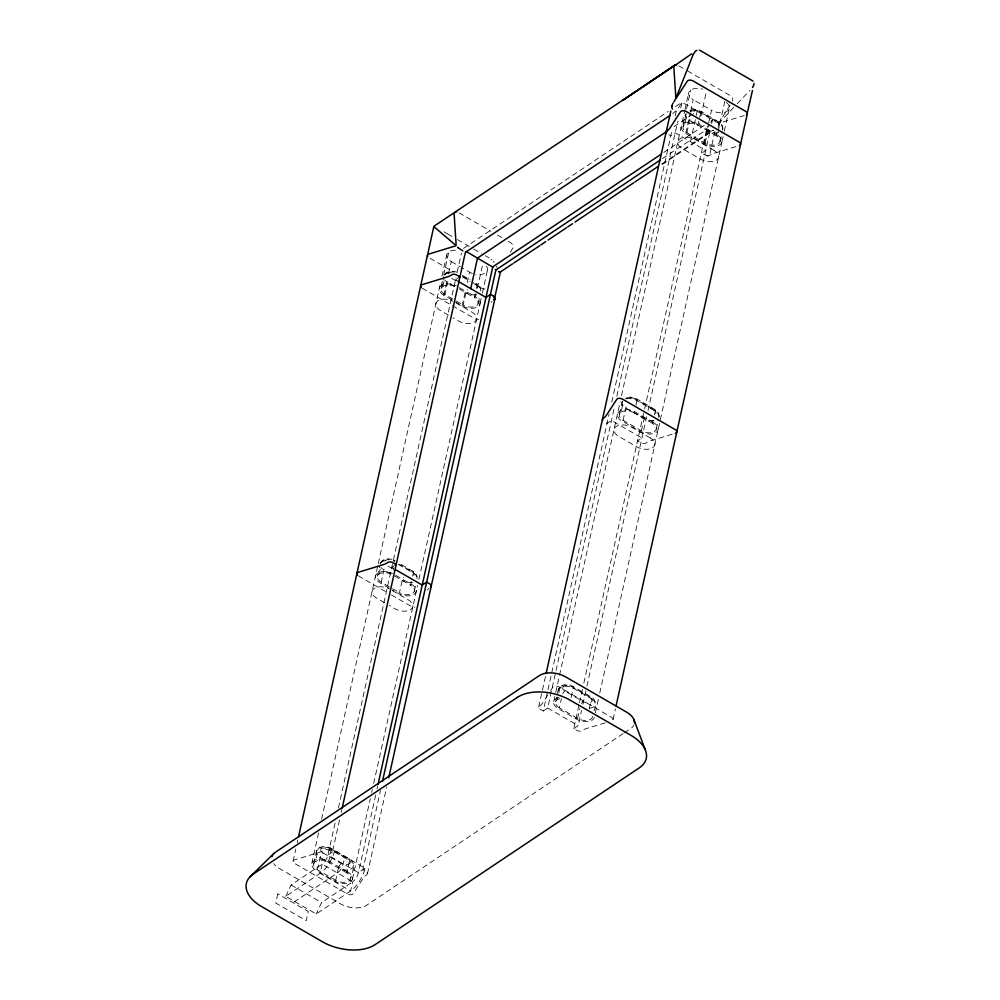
<?xml version="1.0" encoding="UTF-8"?>
<svg xmlns="http://www.w3.org/2000/svg" width="1000" height="1000" viewBox="0 0 1000 1000"><rect width="100%" height="100%" fill="white"/><g stroke="black" fill="none" stroke-linecap="round" stroke-linejoin="round"><path stroke-width="0.75" stroke-dasharray="5 3.75" d="M417.113 578.7L416.763 575.262L414.338 572.125L398.625 562.888M480.875 291.087L480.138 286.85L476.763 283.587M659.038 416.838L658.688 413.4L656.263 410.25L636.625 398.762L630.262 397.013L624.862 398.363M722.8 129.213L722.45 125.775L720.025 122.638L700.387 111.137L694.025 109.4L688.625 110.738A3.825 2.75 56.2 0 1 691.25 110.975M293.113 861.213L295.812 849.038M297.162 842.95L297.838 839.912M311.8 863.375L318.55 832.938M321.587 819.237L377.925 565.1M378.263 563.575L440.763 281.788M442 276.175L446.675 255.138M441.362 285.5L442.3 281.288M443.688 274.975L448.825 251.838M313.663 863.812L316.375 851.575C318.2 845.588 326.4 845.462 330.95 848.238L349.225 858.812C356.912 862.65 352.088 873.15 350.575 878.8M377.425 576.2L379.75 565.725M441.188 288.575L443.837 276.613M335.712 880.312L317.425 869.737A9.575 5.513 12.5 0 1 315.363 861.612L318.075 849.375A3.825 2.75 56.2 0 1 321.8 848.075A5.75 3.3 12.5 0 1 329.7 848.5L347.987 859.075A3.825 1.512 -60 0 1 349.525 860.65A9.575 5.513 12.5 0 1 351.6 868.763A9.575 5.513 12.5 0 1 338.425 868.075L335.712 880.312A9.575 5.513 12.5 0 0 348.888 881A9.575 5.513 12.5 0 0 346.812 872.887L349.525 860.65L331.238 850.075A3.825 1.512 -60 0 0 329.7 848.5M379.125 574L380.475 567.875M381.662 562.525L381.838 561.763A3.825 2.75 56.2 0 1 385.562 560.462M442.887 286.375L444.237 280.262M445.425 274.9L445.6 274.137A3.825 2.75 56.2 0 1 449.325 272.838M476.1 293.975L475.45 296.9A11.487 6.612 12.5 0 1 477.938 306.65A11.487 6.612 12.5 0 1 462.125 305.812L443.85 295.238L447.413 279.15M448.713 273.288L451.312 261.588A11.487 6.612 12.5 0 1 447.125 253.637A11.487 6.612 12.5 0 1 457.375 250.338M317.425 869.737L320.138 857.5A3.825 1.512 -60 0 1 323.038 852.95A5.75 3.3 12.5 0 1 321.8 848.075M389.188 586.737L381.188 582.112L383.9 569.875A3.825 1.512 -60 0 1 385.712 566.35M452.95 299.125L444.95 294.5L447.663 282.262A3.825 1.512 -60 0 1 449.475 278.738M335.062 823.112L327.975 855.075A7.662 3.013 -60 0 1 322.188 864.163L320.15 873.337L285.75 896.363L316.225 913.988L350.625 890.962A19.137 7.55 -60 0 0 365.112 868.238L334.637 850.612L327.975 855.075L358.45 872.7L365.112 868.238M338.438 807.9L393.088 561.362M393.425 559.85L455.925 277.925M457.2 272.188L461.438 253.062M393.312 570.1L393.812 567.812M339.5 820.138L332.413 852.1L329.375 850.337A3.825 2.2 12.5 0 0 324.1 850.062L323.512 850.45A19.15 11.013 12.5 0 1 319.688 852.212L294.587 859.875A3.825 2.2 12.5 0 0 294.637 863.475L347.4 893.988A3.825 2.2 12.5 0 0 353.175 893.763L363.638 877.638A19.15 11.013 12.5 0 1 366.175 875.138L366.775 874.737A3.825 2.2 12.5 0 0 365.938 871.488L362.9 869.725L380.438 790.588M341.188 812.537L341.863 809.488M462.125 305.812L465.863 288.988M467.262 282.675L469.588 272.162L461.75 267.625M411.425 581.438L410.575 585.262A9.575 5.513 12.5 0 1 412.65 593.387A9.575 5.513 12.5 0 1 399.475 592.688L402.188 580.45A3.825 1.512 -60 0 1 403.762 577.212M475.188 293.825L474.338 297.65A9.575 5.513 12.5 0 1 476.413 305.763A9.575 5.513 12.5 0 1 463.237 305.075L465.95 292.838A3.825 1.512 -60 0 1 467.525 289.6M343.9 860.825L343.212 863.888A7.662 3.025 -60 0 1 337.425 872.975L293.038 902.675M412.612 576.087L413.288 573.025A3.825 1.512 -60 0 0 411.75 571.45L399.175 564.188M476.375 288.475L477.05 285.413A3.825 1.512 -60 0 0 475.513 283.837L473.225 282.512M477.4 288.125L482.912 263.25M478.1 303.575L479.65 296.637M414.338 591.188L415.887 584.25M352.438 879.25L370.325 798.587M371.675 792.5L372.35 789.463M373.7 783.375L417.55 585.538M418.9 579.45L479.975 304.012M480.087 303.35L482.038 294.562M482.362 293.1L487.55 269.688M375.662 795.088L358.45 872.7A7.662 3.013 -60 0 1 352.663 881.787L350.625 890.962L320.15 873.337A19.137 7.55 -60 0 0 334.637 850.612M377.013 789L377.688 785.95M367.488 873.637L386.712 786.9M538.675 707.113L545.763 675.163M547.75 695.05L542.525 703.112A19.15 11.013 12.5 0 1 539.987 705.625L539.388 706.012A3.825 2.2 12.5 0 0 540.225 709.262L543.263 711.025L547.65 691.237M547.987 689.725L609.05 414.275M611.75 402.1L672.15 129.675M675.2 115.9L676.225 111.312L682.013 102.225L718.975 123.537A9.575 5.513 12.5 0 1 722.425 130.225M543.263 711.025L547.7 708.05L614.5 406.737M616.862 396.087L677.775 121.35M680.75 107.963L682.013 102.225L673.275 108.062M553.725 701.5L555.4 693.9M555.737 692.375L620.188 401.712M621.525 395.625L684.55 111.5M684.862 110.1L688.587 93.275M724.825 101.388L717.375 135.037A11.487 6.612 12.5 0 1 719.85 144.787A11.487 6.612 12.5 0 1 704.05 143.95L685.763 133.375A11.487 6.612 12.5 0 1 683.288 123.637L685.15 115.213M686.55 108.9L690.75 89.975M555.588 701.95L558.3 689.7C560.112 683.725 568.325 683.6 572.863 686.375L591.15 696.95C596.65 699.538 596.062 706.787 593.737 711.388M619.35 414.325L622.288 401.375M683.112 126.713L686.05 113.763M557.275 699.75L557.788 697.45M558.8 692.862L559.987 687.513A3.825 2.75 56.2 0 1 563.725 686.213A5.75 3.3 12.5 0 1 571.625 686.625L589.9 697.2A3.825 1.512 -60 0 1 591.45 698.775A9.575 5.513 12.5 0 1 595.212 704.712A9.575 5.513 12.5 0 1 588.862 708.238M653.175 420.337L652.5 423.4A9.575 5.513 12.5 0 1 654.562 431.512A9.575 5.513 12.5 0 1 641.4 430.825L623.112 420.25A9.575 5.513 12.5 0 1 621.038 412.125L623.25 402.188M716.938 132.725L716.263 135.787A9.575 5.513 12.5 0 1 718.325 143.9A9.575 5.513 12.5 0 1 705.163 143.212L686.875 132.637A9.575 5.513 12.5 0 1 684.8 124.513L686.838 115.337M685.763 133.375L690.312 112.888M690.638 111.425L693.225 99.712A11.487 6.612 12.5 0 1 689.663 90.9A11.487 6.612 12.5 0 1 702.712 89.175M592.6 716.388A9.575 5.513 12.5 0 1 587.25 720.375A9.575 5.513 12.5 0 1 577.638 718.438L559.35 707.862L561.388 698.688M623.112 420.25L625.825 408.013A3.825 1.512 -60 0 1 627.175 405.087M686.875 132.637L689.587 120.388A3.825 1.512 -60 0 1 691.162 117.163M690.475 141.637L695.962 116.862M696.287 115.4L697.25 111.037L693.375 113.625M571.125 697.387L573.162 688.2A3.825 1.512 -60 0 0 571.625 686.625M652.5 423.4L634.212 412.825L635.062 409M635.913 405.175L636.925 400.588A3.825 1.512 -60 0 0 635.388 399.012A5.75 3.3 12.5 0 0 627.25 398.762M698.825 121.388L697.975 125.213A9.575 5.513 12.5 0 0 684.8 124.513M699.675 117.562L700.688 112.963A3.825 1.512 -60 0 0 699.15 111.388A5.75 3.3 12.5 0 0 690.8 111.337M717.375 135.037L699.087 124.462L699.55 122.362M700.95 116.05L706.55 90.812M605.3 722.788L586.475 728.538A19.15 11.013 12.5 0 0 582.65 730.3L582.062 730.688A3.825 2.2 12.5 0 1 576.788 730.413L573.737 728.65L579.138 704.3M579.475 702.775L582.513 689.087M583.862 683L644.25 410.6M644.587 409.075L706.7 128.938L708.413 126.237M704.05 143.95L708.25 125.013M708.713 122.912L711.513 110.288L693.225 99.712M577.638 718.438L579.837 708.5M641.4 430.825L644.112 418.587A3.825 1.512 -60 0 1 645.913 415.062M705.163 143.212L707.875 130.963A3.825 1.512 -60 0 1 709.675 127.45M573.737 728.65L578.188 725.675L581.55 710.462M582.9 704.375L586.613 687.638M586.95 686.112L646.663 416.763M648.012 410.675L710.375 129.412M711.65 123.675L712.487 119.85L708.75 122.35M714.925 131.363L709.587 155.45L707.875 155.975L701.275 153.412L705.713 150.45L675.238 132.825L670.8 135.787L668.888 134.688M589.237 708.725L591.45 698.775L573.162 688.2A9.575 5.513 12.5 0 0 561.9 686.637A9.575 5.513 12.5 0 0 558.8 692.613M654.362 414.988L655.212 411.163A3.825 1.512 -60 0 0 653.662 409.588L635.388 399.012M718.125 127.362L718.975 123.537A3.825 1.512 -60 0 0 717.438 121.962L699.15 111.388M656.263 429.325L658.413 419.613M720.025 141.7L722.175 131.988M595.375 712.812L598.413 699.112M599.763 693.037L721.888 142.15M722.013 141.488L723.95 132.7M724.275 131.237L729.463 107.825M613.05 719.538L615.413 708.888M380.2 563.763C381.925 558.462 388.95 557.95 393.35 559.95M285.75 896.363L291.112 884.95L322.188 864.163L352.663 881.787L321.587 902.575L316.225 913.988M444.5 274.875C447.225 270.45 453.625 270.562 457.812 272.65M510.35 252.138L512.737 248.337A3.825 2.75 56.2 0 0 510.688 242.712L507.388 240.8M730.075 105.125L719.712 121.587A19.15 13.738 56.2 0 0 718.75 123.462L716.775 126.225M710.8 122.5L712.487 119.85M550.375 691.012L552.987 686.988A3.825 2.2 12.5 0 1 558.763 686.762L611.512 717.275A3.825 2.2 12.5 0 1 611.575 720.875M733.675 107.475L718.825 123.375A19.15 11.013 12.5 0 1 720.788 122.7L744.325 115.525M737.175 103.8L749.887 90.388M463.537 248.4L668.288 111.412M672.625 113.713L675.713 111.013M673.988 126.6L692.087 114.488M457.725 278.35L455.5 279.837L457.413 280.938M663.8 152.425L707.5 123.188M662.375 158.6L707.2 129.225M661.862 163.925L712.025 130.375M662.113 164.575L713.325 130.3L712.763 130.612M393.963 565.962L391.737 567.45L393.65 568.55M623.237 733.55L366.737 905.175A19.15 11.013 12.5 0 1 340.4 903.787L279.45 868.538A19.15 11.013 12.5 0 1 273.688 863.65M624.375 732.788L630.85 728.45A19.15 11.013 12.5 0 0 633.862 725.1M735.975 146.6L714.013 153.3A19.15 11.013 12.5 0 0 710.175 155.062L707.875 155.975L704.312 155.175M672.2 434.212L650.238 440.913A19.15 11.013 12.5 0 0 646.413 442.675L645.825 443.075A3.825 2.2 12.5 0 1 640.55 442.8L637.513 441.037L641.95 438.062L611.475 420.438L607.025 423.413L605.125 422.3M394.05 560.275L394.712 560.625M678.763 65.812L684.25 69M687.55 70.9L730.413 95.688A3.825 2.75 56.2 0 1 732.55 101.175M716.263 135.787L689.587 120.388A9.575 5.513 12.5 0 1 686.012 113.95M459.025 212.838L490.9 231.262M497.5 235.087L504.1 238.9M443.975 231.812L447.275 233.725M447.55 233.875L453.875 237.537M457.45 239.6L470.087 246.912M473.663 248.975L481.35 253.425M485.2 255.65L488.975 257.85M451.312 261.588L460.45 266.875M462.388 275.275L470.225 279.8M462.938 276.562L469.8 280.525M430.05 258.275L454.237 272.262M462.2 276.812L470.2 281.438M473.625 283.425L481.712 288.163A3.825 2.2 12.5 0 0 485.05 288.975M451.712 278.375L456.275 281.025M459.45 287.65L475.45 296.9M454.525 286.225L447.663 282.262A9.575 5.513 12.5 0 1 444.787 279.825M459.1 288.875L474.338 297.65M456.388 301.112L463.237 305.075M456.062 302.95L472.062 312.2A11.487 6.612 12.5 0 1 474.538 321.95A11.487 6.612 12.5 0 1 458.738 321.112L453.025 317.812M422.175 288.238L451.188 305.025M452.512 305.788L474.925 318.75A3.825 2.2 12.5 0 0 478.675 319.538M448.45 315.163L440.45 310.538A11.487 6.612 12.5 0 1 437.675 301A11.487 6.612 12.5 0 1 452.925 301.175M393.462 560.875L394.6 561.538M398.438 564.438L413.288 573.025A9.575 5.513 12.5 0 1 417.137 578.562M387.95 565.988L393.663 569.3M395.688 575.275L411.688 584.525A11.487 6.612 12.5 0 1 414.175 594.263A11.487 6.612 12.5 0 1 398.363 593.438L392.65 590.125M390.763 573.837L383.9 569.875A9.575 5.513 12.5 0 1 381.025 567.438M394.575 576.013L410.575 585.262M392.625 588.725L399.475 592.688M389.225 588.15L380.087 582.863A11.487 6.612 12.5 0 1 377.312 573.325A11.487 6.612 12.5 0 1 392.55 573.488M392.287 590.575L408.288 599.825A11.487 6.612 12.5 0 1 410.775 609.562A11.487 6.612 12.5 0 1 394.975 608.737L389.263 605.425M563.725 686.213A5.75 3.3 12.5 0 0 564.963 691.087L583.25 701.663A5.75 3.3 12.5 0 0 591.15 702.075A5.75 3.3 12.5 0 0 589.9 697.2M358.413 575.862L387.425 592.638M391.375 594.925L411.163 606.375A3.825 2.2 12.5 0 0 414.913 607.163M384.688 602.788L376.688 598.162A11.487 6.612 12.5 0 1 373.913 588.625A11.487 6.612 12.5 0 1 389.162 588.787M547.7 708.05L578.188 725.675M323.038 852.95L341.325 863.525A5.75 3.3 12.5 0 0 349.225 863.938A5.75 3.3 12.5 0 0 347.987 859.075M346.812 872.887L320.138 857.5A9.575 5.513 12.5 0 1 318.075 849.375A9.575 5.513 12.5 0 1 331.238 850.075L328.525 862.312A9.575 5.513 12.5 0 0 315.363 861.612M291.112 884.95L321.587 902.575M491.087 259.25L492.013 259.95M493.4 261.275L494.137 262.5M496.375 266.25L497.137 267.512M559.35 707.862A9.575 5.513 12.5 0 1 559.862 698.688M562.8 693.713A3.825 1.512 -60 0 1 564.963 691.087M581.475 703.6A3.825 1.512 -60 0 1 583.25 701.663M338.425 868.075A3.825 1.512 -60 0 1 341.325 863.525M558.85 697.6A11.487 6.612 12.5 0 0 558.237 708.612L576.525 719.188A11.487 6.612 12.5 0 0 594.362 717.375M621.038 412.125A9.575 5.513 12.5 0 1 634.212 412.825M622.525 401.087A9.575 5.513 12.5 0 0 625.825 408.013L644.112 418.587A9.575 5.513 12.5 0 0 655.075 420.238M626.337 398.837A9.575 5.513 12.5 0 1 636.925 400.588L655.212 411.163A9.575 5.513 12.5 0 1 658.662 417.85M625.125 398.25A3.825 2.75 56.2 0 1 627.487 398.6M653.662 409.588A5.75 3.3 12.5 0 1 653.587 415.037M683.288 123.637A11.487 6.612 12.5 0 1 699.087 124.462M690.1 111.213A9.575 5.513 12.5 0 1 700.688 112.963M718.838 132.625A9.575 5.513 12.5 0 1 707.875 130.963M717.438 121.962A5.75 3.3 12.5 0 1 717.35 127.413M444.95 294.5A9.575 5.513 12.5 0 1 442.638 286.55A9.575 5.513 12.5 0 1 455.35 286.688M444.712 274.887A9.575 5.513 12.5 0 1 449.875 272.825M476.35 294.625A9.575 5.513 12.5 0 1 465.95 292.838M477.05 285.413A9.575 5.513 12.5 0 1 480.812 291.337M448.425 273.837A5.75 3.3 12.5 0 1 455.325 272.45M475.513 283.837A5.75 3.3 12.5 0 1 476.625 288.788M443.85 295.238A11.487 6.612 12.5 0 1 441.112 285.663A11.487 6.612 12.5 0 1 456.463 285.95M427.4 590.025A19.15 11.013 12.5 0 1 428.825 588.375M491.163 302.4A19.15 11.013 12.5 0 1 491.95 301.388M381.188 582.112A9.575 5.513 12.5 0 1 378.875 574.163A9.575 5.513 12.5 0 1 391.587 574.312M380.138 563.95A9.575 5.513 12.5 0 1 386.112 560.45M412.587 582.25A9.575 5.513 12.5 0 1 402.188 580.45M384.787 561.237A5.75 3.3 12.5 0 1 391.15 559.95M393.663 560.75A3.825 1.512 -60 0 1 395.012 561.025M411.75 571.45A5.75 3.3 12.5 0 1 413.113 576.237M726.388 102.413A11.487 6.612 12.5 0 1 726.663 111.512A11.487 6.612 12.5 0 1 711.513 110.288M486.362 266.175A11.487 6.612 12.5 0 1 475.675 274.325M472.362 273.438A11.487 6.612 12.5 0 1 469.588 272.162M713.587 130.013A4.1 3.75 -44.4 0 1 709.625 130.887M277.8 893.863L275.763 903.037L306.238 920.662L308.275 911.488L277.8 893.863M713.975 150.338L695.688 139.762A11.487 6.612 12.5 0 0 679.887 138.925A11.487 6.612 12.5 0 0 682.375 148.675L700.662 159.25A11.487 6.612 12.5 0 0 716.462 160.075A11.487 6.612 12.5 0 0 713.975 150.338M653.6 422.663L635.325 412.088A11.487 6.612 12.5 0 0 619.525 411.25A11.487 6.612 12.5 0 0 622 420.988L640.288 431.562A11.487 6.612 12.5 0 0 656.087 432.4A11.487 6.612 12.5 0 0 653.6 422.663M650.212 437.95L631.925 427.375A11.487 6.612 12.5 0 0 616.125 426.55A11.487 6.612 12.5 0 0 618.612 436.287L636.9 446.863A11.487 6.612 12.5 0 0 652.7 447.7A11.487 6.612 12.5 0 0 650.212 437.95M347.925 872.138L329.637 861.562A11.487 6.612 12.5 0 0 313.837 860.738A11.487 6.612 12.5 0 0 316.325 870.475L334.6 881.05A11.487 6.612 12.5 0 0 350.4 881.888A11.487 6.612 12.5 0 0 347.925 872.138"/><path stroke-width="1.5" d="M458.05 281.3L485.988 297.462L490.425 294.488C492.188 294.775 497.275 298.163 493.7 299.9M671.95 105.925L672.387 104.45A7.538 6.887 -44.4 0 1 673.025 103.238M752.463 90.5L747.513 112.037M427.425 255.375L298.512 836.862M427.925 253.275L433.862 226.325L453.5 213.162M342.2 807.975L465.375 252.387L670.225 115.312M470.75 288.65L477.525 258.05L667.525 130.925M378.025 784.438L492.762 266.863L661.3 154.1M382.463 781.462L495.85 270.012L659.975 160.2M494.3 299.5A3.825 2.2 12.5 0 0 493.462 296.25L494.975 297.938L494.3 299.5L500.4 271.962L512.638 263.775M388.738 777.763L495.012 298.4M546.1 673.637L666.2 131.875M666.312 131.45L670.837 111.075M740.6 144.05L747.362 113.7M616.087 705.837L740.575 144.3M753.625 85.312L752.55 87.475M693.2 54.488L675.788 98.537A19.15 11.013 12.5 0 0 676.838 97.275L687.288 81.15A3.825 2.2 12.5 0 1 693.062 80.925L745.825 111.438A3.825 2.2 12.5 0 1 746.513 114.775M693.275 54.3L695.312 51.45M673.8 102.037L675.738 98.637A19.15 13.738 56.2 0 0 675.75 96.175L673.863 67.425A3.825 2.75 56.2 0 1 676.575 64.763M249.762 877.075L273.55 853.8M675.812 64.825L691.587 53.863M674.938 65L622.688 100.375L675.863 64.713L455.213 212.013M458.837 277.613L459.95 276.863L456.9 275.1A3.825 2.2 12.5 0 0 451.625 274.825L451.037 275.225A19.15 11.013 12.5 0 1 447.212 276.988L422.113 284.637A3.825 2.2 12.5 0 0 421.262 287.55M513.862 262.962L539.55 245.775M540.763 244.95L545.662 241.675M548.112 240.037L566.45 227.763M567.675 226.95L572.575 223.675M575.013 222.037L606.825 200.763M608.05 199.938L633.737 182.75M634.963 181.938L658.2 166.388M395.075 565.225L396.188 564.487L393.137 562.725A3.825 2.2 12.5 0 0 387.863 562.438L387.275 562.837A19.15 11.013 12.5 0 1 383.45 564.6L358.35 572.263A3.825 2.2 12.5 0 0 357.5 575.175M430.462 587.163L430.538 587.112A3.825 2.2 12.5 0 0 429.7 583.875L426.662 582.112L422.225 585.075L395.55 569.663M499.562 272.137L498.387 271.488M466.175 251.488L493.275 267.387M462.837 250.912L458.312 247.825M496.35 270.312L495.337 269.488M434.8 227.387L454.75 244.475M633.837 719.438L645.275 749.825M634.438 722.95A19.15 11.013 12.5 0 0 626.712 712.212L565.763 676.963A19.15 11.013 12.5 0 0 539.425 675.575L275.312 852.3A19.15 11.013 12.5 0 0 271.913 856.688M602.675 420.438A3.825 2.2 12.5 0 1 603.15 418.4L603.75 418A19.15 11.013 12.5 0 0 606.287 415.5L616.75 399.363A3.825 2.2 12.5 0 1 622.525 399.137L675.288 429.65A3.825 2.2 12.5 0 1 675.337 433.25M666.438 132.825A3.825 2.2 12.5 0 1 666.912 130.775L667.513 130.387A19.15 11.013 12.5 0 0 670.05 127.875L680.512 111.75A3.825 2.2 12.5 0 1 686.287 111.525L739.05 142.037A3.825 2.2 12.5 0 1 739.438 145.525M500.4 271.962A7.538 0.762 32.5 0 1 500.613 272.2M427.725 256.562A3.825 2.2 12.5 0 1 428.888 254.05L453.988 246.388A19.15 11.013 12.5 0 0 456.025 245.613A19.15 13.738 56.2 0 0 456.025 243.188L454.137 214.45A3.825 2.75 56.2 0 1 456.675 211.75M458.2 247.725A7.538 0.762 32.5 0 1 457.738 247.288M753.925 83.387A5.7 5.213 -44.4 0 1 753.763 84.812M753.037 81.163A2.737 2.5 -44.4 0 0 752.613 80.838L699.85 50.325A2.737 2.5 -44.4 0 0 699.35 50.113M695.625 51.188A5.7 5.213 -44.4 0 1 696.875 50.4M672.513 109.113A4.088 3.738 -44.4 0 1 672.062 105.95M517.4 697.362L253.287 874.075A38.312 22.025 12.5 0 0 261.575 906.55L322.525 941.812A38.312 22.025 12.5 0 0 375.188 944.587L639.312 767.862A38.312 22.025 12.5 0 0 631.025 735.387L570.075 700.138A38.312 22.025 12.5 0 0 517.4 697.362"/></g></svg>
